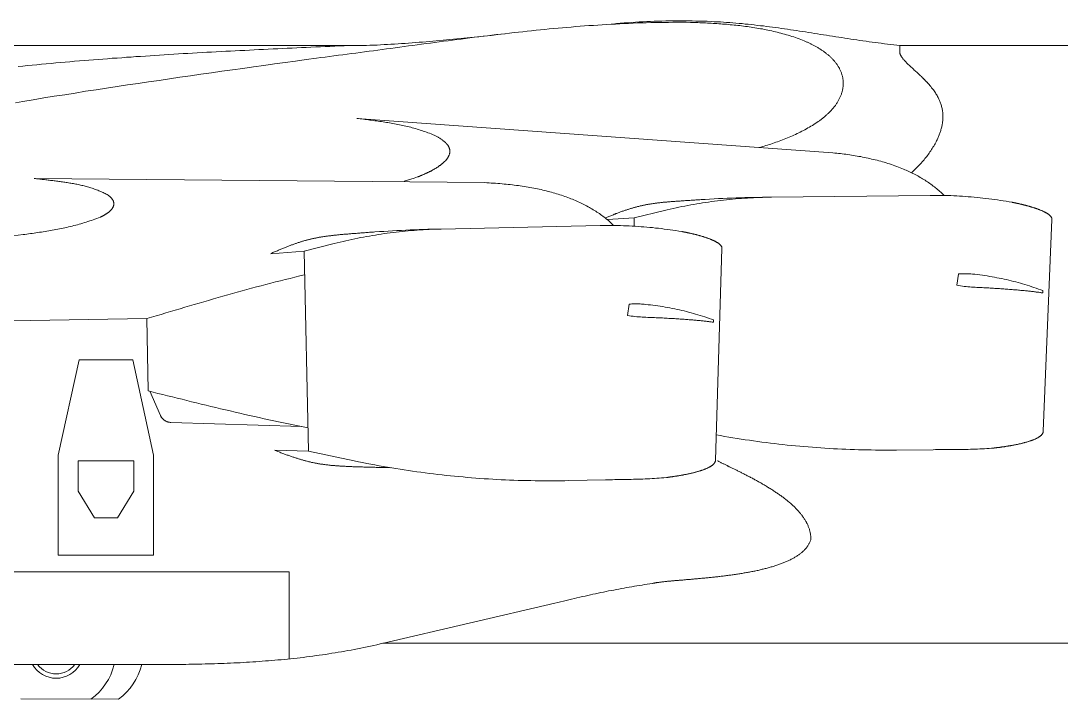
# Model space of a CAD drawing. Header units: millimetres. Extents: x -49665 to 3353, y -2 to 17032.
# Drawn here: x -17976 to -6883, y 100 to 7337 of the extents above; entities that cross this region are included whole.
import ezdxf

# ---------------------------------------------------------------- set-up
doc = ezdxf.new("R2010")
doc.units = ezdxf.units.MM
doc.layers.add('ceco.net 195', color=7, linetype='Continuous', lineweight=5)

msp = doc.modelspace()

# ---------------------------------------------------------------- linework, layer by layer
at = {"layer": 'ceco.net 195', "linetype": 'Continuous'}
for p, q in [((-8603, 7073), (-5766, 7073)), ((-14392, 6296), (-9316, 5929)), ((-17833, 5656), (-13030, 5613)), ((-8279, 5475), (-9973, 5456)), ((-11437, 5235), (-11722, 5216)), ((-11437, 5235), (-11114, 5313)), ((-11437, 5235), (-11436, 5146)), ((-6981, 5217), (-7074, 2958)), ((-11800, 5153), (-13494, 5116)), ((-17952, 5056), (-23127, 4379)), ((-14956, 4879), (-14634, 4961)), ((-10500, 4909), (-10569, 2649)), ((-14956, 4879), (-15311, 4852)), ((-14956, 4879), (-14910, 2745)), ((-7995, 4516), (-7978, 4635)), ((-7978, 4637), (-7978, 4635)), ((-7078, 4459), (-7078, 4434)), ((-11507, 4193), (-11491, 4313)), ((-11491, 4315), (-11491, 4313)), ((-16634, 4162), (-18084, 4137)), ((-16617, 3389), (-16634, 4162)), ((-10589, 4146), (-10589, 4122)), ((-16561, 2704), (-16783, 3720)), ((-16600, 3385), (-16487, 3128)), ((-16375, 3052), (-14980, 3009)), ((-17577, 2704), (-17577, 1637)), ((-16561, 2704), (-16561, 1637)), ((-14910, 2745), (-15266, 2756)), ((-14910, 2745), (-14421, 2643)), ((-8638, 2758), (-8249, 2762)), ((-17365, 2644), (-17365, 2321)), ((-16772, 2644), (-17365, 2644)), ((-12131, 2432), (-11741, 2441)), ((-17365, 2321), (-17192, 2034)), ((-17192, 2034), (-16945, 2034)), ((-17577, 1637), (-16561, 1637)), ((-15113, 1459), (-20257, 1459)), ((-15113, 530), (-15113, 1459)), ((-12281, 1124), (-14109, 699)), ((-14115, 697), (-5766, 697)), ((-19659, 469), (-16738, 469))]:
    msp.add_line(p, q, dxfattribs=at)
at = {"layer": 'ceco.net 195'}
msp.add_line((-17976, 105), (-16934, 100), dxfattribs=at)
at = {"layer": 'ceco.net 195', "linetype": 'Continuous'}
for points in [[(-14823, 6939), (-14776, 6945), (-14730, 6951), (-14683, 6957), (-14637, 6963), (-14590, 6969), (-14543, 6975), (-14497, 6981), (-14450, 6987), (-14403, 6993), (-14357, 6999), (-14310, 7006), (-14263, 7012), (-14217, 7018), (-14170, 7024), (-14123, 7031), (-14076, 7037), (-14030, 7043), (-13983, 7050), (-13936, 7056), (-13889, 7062), (-13843, 7069), (-13796, 7075), (-13749, 7081), (-13702, 7088), (-13655, 7094), (-13608, 7100), (-13562, 7106), (-13515, 7113), (-13468, 7119), (-13421, 7125), (-13374, 7131), (-13327, 7137), (-13280, 7143), (-13233, 7149), (-13187, 7155), (-13140, 7161), (-13093, 7167), (-13046, 7173), (-12999, 7178), (-12952, 7184), (-12905, 7190), (-12858, 7195), (-12811, 7200), (-12764, 7206), (-12717, 7211), (-12670, 7216), (-12623, 7221), (-12576, 7226), (-12529, 7231), (-12482, 7236), (-12435, 7241), (-12388, 7246), (-12341, 7250), (-12294, 7254), (-12247, 7259), (-12200, 7263), (-12153, 7267), (-12106, 7271), (-12059, 7275), (-12012, 7279), (-11965, 7282), (-11918, 7286), (-11871, 7289), (-11824, 7292), (-11777, 7295), (-11730, 7298), (-11683, 7301), (-11636, 7303), (-11589, 7306), (-11542, 7308), (-11495, 7310), (-11448, 7312), (-11401, 7314), (-11354, 7316), (-11307, 7317), (-11259, 7318), (-11212, 7319), (-11165, 7320), (-11118, 7321), (-11071, 7321), (-11024, 7322), (-10977, 7322), (-10930, 7322), (-10883, 7322), (-10836, 7321)], [(-10616, 7330), (-10656, 7332), (-10696, 7333), (-10737, 7334), (-10777, 7335), (-10818, 7336), (-10858, 7337), (-10898, 7337), (-10939, 7337), (-10979, 7337), (-11019, 7337), (-11060, 7337), (-11100, 7336), (-11140, 7335), (-11181, 7334), (-11221, 7332), (-11261, 7331), (-11302, 7329), (-11342, 7327), (-11382, 7325), (-11423, 7323), (-11463, 7320), (-11503, 7317), (-11543, 7314), (-11584, 7311), (-11624, 7307), (-11664, 7303)], [(-10616, 7330), (-10582, 7328), (-10549, 7327), (-10516, 7325), (-10483, 7323), (-10450, 7320), (-10417, 7318), (-10384, 7315), (-10351, 7312), (-10318, 7310), (-10285, 7307), (-10253, 7303), (-10220, 7300), (-10188, 7297), (-10155, 7293), (-10123, 7289), (-10090, 7285), (-10058, 7282), (-10026, 7278), (-9993, 7273), (-9961, 7269), (-9929, 7265), (-9897, 7261), (-9865, 7256), (-9832, 7252), (-9800, 7247), (-9768, 7242), (-9736, 7238), (-9704, 7233), (-9672, 7228), (-9640, 7223), (-9608, 7218), (-9576, 7213), (-9544, 7208), (-9512, 7203), (-9480, 7198), (-9448, 7193), (-9416, 7188), (-9384, 7183), (-9352, 7178), (-9320, 7173), (-9287, 7168), (-9255, 7163), (-9223, 7158), (-9191, 7153), (-9159, 7148), (-9126, 7143), (-9094, 7138), (-9062, 7133), (-9029, 7128), (-8997, 7124), (-8964, 7119), (-8932, 7114), (-8899, 7110), (-8866, 7105), (-8834, 7101), (-8801, 7097), (-8768, 7092), (-8735, 7088), (-8702, 7084), (-8669, 7080), (-8636, 7077), (-8603, 7073)], [(-10836, 7321), (-10816, 7321), (-10796, 7320), (-10776, 7319), (-10756, 7318), (-10736, 7317), (-10715, 7316), (-10695, 7315), (-10675, 7315), (-10655, 7313), (-10635, 7312), (-10614, 7311), (-10594, 7310), (-10574, 7309), (-10554, 7308), (-10533, 7306), (-10513, 7305), (-10493, 7303), (-10472, 7302), (-10452, 7300), (-10432, 7298), (-10412, 7296), (-10391, 7294), (-10371, 7292), (-10351, 7290), (-10331, 7288), (-10310, 7286), (-10290, 7283), (-10270, 7281), (-10250, 7278), (-10229, 7276), (-10209, 7273), (-10189, 7270), (-10169, 7267), (-10149, 7264), (-10129, 7260), (-10109, 7257), (-10089, 7253), (-10069, 7250), (-10049, 7246), (-10029, 7242), (-10009, 7238), (-9989, 7234), (-9969, 7229), (-9950, 7225), (-9930, 7220), (-9910, 7215), (-9891, 7210), (-9871, 7205), (-9852, 7200), (-9832, 7194), (-9813, 7189), (-9793, 7183), (-9774, 7177), (-9755, 7171), (-9735, 7165), (-9716, 7158), (-9697, 7151), (-9678, 7144), (-9659, 7137), (-9640, 7130), (-9622, 7123)], [(-13692, 7111), (-13730, 7108), (-13767, 7105), (-13804, 7102), (-13842, 7099), (-13879, 7096), (-13917, 7094), (-13954, 7091), (-13991, 7089), (-14029, 7087), (-14066, 7085), (-14103, 7083), (-14141, 7081), (-14178, 7079), (-14216, 7078), (-14253, 7077), (-14291, 7075), (-14328, 7074), (-14365, 7074), (-14403, 7073), (-14440, 7073), (-14478, 7073)], [(-12815, 7198), (-12888, 7190), (-12961, 7182), (-13034, 7174), (-13107, 7166), (-13180, 7158), (-13253, 7151), (-13326, 7144), (-13400, 7137), (-13473, 7130), (-13546, 7123), (-13619, 7117), (-13692, 7111)], [(-9622, 7123), (-9615, 7120), (-9608, 7117), (-9601, 7114), (-9595, 7111), (-9588, 7108), (-9581, 7105), (-9574, 7102), (-9567, 7098), (-9560, 7095), (-9553, 7092), (-9547, 7088), (-9540, 7085), (-9533, 7081), (-9526, 7078), (-9519, 7074), (-9512, 7070), (-9505, 7067), (-9498, 7063), (-9491, 7059), (-9485, 7055), (-9478, 7051), (-9471, 7047), (-9464, 7043), (-9457, 7038), (-9451, 7034), (-9444, 7030), (-9437, 7025), (-9431, 7021), (-9424, 7016), (-9418, 7012), (-9411, 7007), (-9405, 7003), (-9398, 6998), (-9392, 6993), (-9386, 6988), (-9380, 6983), (-9373, 6978), (-9367, 6973), (-9361, 6968), (-9355, 6963), (-9350, 6957), (-9344, 6952), (-9338, 6947), (-9332, 6941), (-9327, 6936), (-9321, 6930), (-9316, 6924), (-9311, 6919), (-9306, 6913), (-9301, 6907), (-9296, 6901), (-9291, 6895), (-9286, 6889), (-9281, 6883), (-9277, 6877), (-9272, 6870), (-9268, 6864), (-9264, 6858), (-9260, 6851), (-9256, 6845), (-9252, 6838), (-9248, 6831), (-9245, 6825), (-9242, 6818), (-9238, 6811), (-9235, 6804), (-9232, 6797), (-9229, 6790), (-9227, 6783), (-9224, 6776), (-9222, 6768), (-9220, 6761), (-9218, 6754), (-9216, 6746), (-9214, 6739), (-9212, 6731), (-9211, 6723), (-9210, 6716), (-9209, 6708), (-9208, 6700), (-9207, 6692), (-9207, 6684), (-9207, 6676), (-9207, 6667), (-9207, 6659)], [(-19494, 7073), (-19139, 7073), (-14478, 7073)], [(-18004, 6850), (-17954, 6855), (-17904, 6860), (-17854, 6864), (-17804, 6869), (-17754, 6874), (-17704, 6879), (-17654, 6883), (-17603, 6888), (-17553, 6892), (-17503, 6896), (-17453, 6901), (-17403, 6905), (-17352, 6909), (-17302, 6913), (-17252, 6917), (-17202, 6921), (-17151, 6925), (-17101, 6929), (-17051, 6933), (-17001, 6937), (-16950, 6940), (-16900, 6944), (-16850, 6948), (-16799, 6951), (-16749, 6955), (-16699, 6958), (-16648, 6961), (-16598, 6965), (-16548, 6968), (-16497, 6971), (-16447, 6974), (-16396, 6978), (-16346, 6981), (-16296, 6984), (-16245, 6987), (-16195, 6990), (-16144, 6993), (-16094, 6995), (-16043, 6998), (-15993, 7001), (-15942, 7004), (-15892, 7007), (-15841, 7009), (-15791, 7012), (-15741, 7015), (-15690, 7017), (-15640, 7020), (-15589, 7022), (-15539, 7025), (-15488, 7027), (-15438, 7030), (-15387, 7032), (-15337, 7035), (-15286, 7037), (-15236, 7039), (-15185, 7042), (-15135, 7044), (-15084, 7046), (-15033, 7049), (-14983, 7051), (-14932, 7053), (-14882, 7055), (-14831, 7058), (-14781, 7060), (-14730, 7062), (-14680, 7064), (-14629, 7066), (-14579, 7069), (-14528, 7071), (-14478, 7073)], [(-8603, 7044), (-8603, 7042), (-8603, 7040), (-8603, 7038), (-8604, 7035), (-8604, 7033), (-8604, 7030), (-8605, 7027), (-8605, 7025), (-8605, 7022), (-8605, 7019), (-8605, 7016), (-8605, 7013), (-8605, 7010), (-8605, 7006), (-8604, 7003), (-8604, 7000), (-8603, 6996), (-8603, 6993), (-8602, 6989), (-8601, 6986), (-8599, 6982), (-8598, 6978), (-8596, 6974), (-8595, 6970)], [(-8603, 7073), (-8603, 7073), (-8602, 7072), (-8602, 7072), (-8602, 7071), (-8602, 7070), (-8602, 7069), (-8602, 7068), (-8602, 7066), (-8602, 7065), (-8602, 7063), (-8602, 7061), (-8602, 7059), (-8602, 7056), (-8602, 7053), (-8602, 7051), (-8602, 7048), (-8603, 7044)], [(-17955, 6477), (-17843, 6495), (-17732, 6514), (-17620, 6532), (-17508, 6549), (-17397, 6567), (-17285, 6585), (-17173, 6602), (-17062, 6619), (-16950, 6636), (-16838, 6653), (-16726, 6669), (-16614, 6686), (-16502, 6702), (-16391, 6719), (-16279, 6735), (-16167, 6751), (-16055, 6767), (-15943, 6783), (-15831, 6799), (-15719, 6815), (-15607, 6830), (-15495, 6846), (-15383, 6861), (-15271, 6877), (-15159, 6892), (-15047, 6908), (-14935, 6923), (-14823, 6939)], [(-8595, 6970), (-8593, 6966), (-8590, 6962), (-8588, 6958), (-8585, 6954), (-8583, 6950), (-8580, 6946), (-8577, 6941), (-8573, 6937), (-8570, 6932), (-8566, 6928), (-8562, 6923), (-8558, 6919), (-8554, 6914), (-8550, 6909), (-8546, 6905), (-8541, 6900), (-8537, 6895), (-8532, 6890), (-8527, 6885)], [(-8527, 6885), (-8520, 6878), (-8513, 6871), (-8505, 6864), (-8497, 6857), (-8489, 6849), (-8482, 6842), (-8473, 6835), (-8465, 6827), (-8457, 6820), (-8449, 6812), (-8440, 6804)], [(-8440, 6804), (-8437, 6801), (-8433, 6798), (-8430, 6795), (-8426, 6791), (-8423, 6788), (-8420, 6785), (-8416, 6782), (-8413, 6779), (-8409, 6776), (-8406, 6773), (-8403, 6770), (-8399, 6767), (-8396, 6763), (-8392, 6760), (-8389, 6757), (-8385, 6753), (-8381, 6750), (-8378, 6746), (-8374, 6742), (-8370, 6738), (-8365, 6734), (-8361, 6730), (-8357, 6726)], [(-9207, 6659), (-9207, 6651), (-9208, 6643), (-9209, 6634), (-9210, 6626), (-9211, 6618), (-9212, 6610), (-9214, 6602), (-9215, 6594), (-9217, 6586), (-9219, 6579), (-9222, 6571), (-9224, 6563), (-9227, 6555), (-9229, 6548), (-9232, 6540), (-9235, 6533), (-9238, 6526), (-9242, 6518), (-9245, 6511), (-9249, 6504), (-9252, 6497), (-9256, 6489), (-9260, 6482), (-9264, 6475), (-9269, 6469), (-9273, 6462), (-9277, 6455), (-9282, 6448), (-9287, 6442), (-9291, 6435), (-9296, 6428), (-9301, 6422), (-9306, 6416), (-9311, 6409), (-9317, 6403), (-9322, 6397), (-9327, 6391), (-9333, 6384), (-9338, 6378), (-9344, 6372), (-9350, 6367), (-9355, 6361), (-9361, 6355), (-9367, 6349), (-9373, 6344), (-9379, 6338), (-9385, 6333), (-9391, 6327), (-9397, 6322), (-9403, 6316), (-9410, 6311), (-9416, 6306), (-9422, 6301), (-9428, 6296), (-9434, 6291), (-9441, 6286), (-9447, 6281), (-9453, 6276), (-9460, 6272)], [(-8357, 6726), (-8355, 6724), (-8352, 6721), (-8350, 6719), (-8347, 6716), (-8344, 6713), (-8341, 6710), (-8338, 6707), (-8335, 6704), (-8332, 6701), (-8329, 6698), (-8326, 6695), (-8323, 6691), (-8320, 6688), (-8316, 6684), (-8313, 6681), (-8310, 6678), (-8307, 6674), (-8304, 6671), (-8301, 6667), (-8298, 6664), (-8295, 6661), (-8292, 6657)], [(-8292, 6657), (-8282, 6646), (-8273, 6635), (-8264, 6624), (-8255, 6612), (-8246, 6601), (-8237, 6589)], [(-8237, 6589), (-8231, 6579), (-8224, 6570), (-8218, 6560), (-8212, 6550), (-8206, 6540), (-8201, 6530), (-8195, 6520)], [(-18031, 6464), (-17955, 6477)], [(-8195, 6520), (-8191, 6512), (-8187, 6503), (-8183, 6495), (-8180, 6487), (-8176, 6478), (-8172, 6469), (-8169, 6460), (-8166, 6451)], [(-8166, 6451), (-8163, 6442), (-8160, 6432), (-8158, 6423), (-8155, 6413), (-8153, 6403), (-8151, 6393), (-8149, 6383)], [(-8149, 6383), (-8148, 6376), (-8147, 6369), (-8146, 6362), (-8146, 6355), (-8145, 6348)], [(-8145, 6348), (-8144, 6340), (-8144, 6331), (-8144, 6323), (-8144, 6314)], [(-14392, 6296), (-14374, 6294), (-14357, 6292), (-14340, 6290), (-14322, 6287), (-14305, 6285), (-14288, 6283), (-14270, 6281), (-14253, 6279), (-14235, 6276), (-14218, 6274), (-14201, 6272), (-14183, 6269), (-14166, 6267), (-14148, 6264), (-14131, 6262), (-14113, 6259), (-14096, 6256), (-14078, 6254), (-14061, 6251), (-14044, 6248), (-14026, 6245), (-14009, 6242), (-13991, 6239), (-13974, 6235), (-13957, 6232), (-13939, 6228), (-13922, 6225), (-13905, 6221), (-13888, 6217), (-13871, 6213), (-13853, 6209), (-13836, 6205), (-13819, 6201), (-13802, 6197), (-13785, 6192), (-13768, 6187), (-13751, 6182), (-13735, 6177), (-13718, 6172), (-13701, 6167), (-13685, 6161), (-13668, 6156), (-13651, 6150), (-13635, 6144), (-13619, 6137), (-13602, 6131), (-13586, 6125)], [(-9460, 6272), (-9475, 6262), (-9490, 6252), (-9505, 6242), (-9520, 6232), (-9536, 6222), (-9551, 6213), (-9567, 6204), (-9583, 6194), (-9599, 6185), (-9615, 6176), (-9632, 6168), (-9648, 6159), (-9665, 6151), (-9681, 6142), (-9698, 6134), (-9715, 6126), (-9732, 6118), (-9749, 6110), (-9766, 6103), (-9784, 6095), (-9801, 6088), (-9819, 6081), (-9836, 6074), (-9854, 6067), (-9871, 6060), (-9889, 6053), (-9907, 6047), (-9925, 6041), (-9943, 6035), (-9961, 6029), (-9979, 6023), (-9997, 6017), (-10015, 6012), (-10033, 6006), (-10051, 6001), (-10069, 5996), (-10087, 5991), (-10106, 5986)], [(-8221, 6039), (-8216, 6048), (-8212, 6057), (-8207, 6066), (-8203, 6075), (-8199, 6084), (-8195, 6093), (-8191, 6103), (-8187, 6112), (-8183, 6121), (-8180, 6130), (-8177, 6140), (-8173, 6149), (-8170, 6158), (-8167, 6168), (-8165, 6177), (-8162, 6186), (-8160, 6196), (-8157, 6205), (-8155, 6214), (-8153, 6223), (-8151, 6233), (-8150, 6242), (-8148, 6251), (-8147, 6260), (-8146, 6269), (-8145, 6278), (-8145, 6287), (-8144, 6296), (-8144, 6305), (-8144, 6314)], [(-13586, 6125), (-13578, 6121), (-13570, 6117), (-13563, 6114), (-13555, 6110), (-13548, 6106), (-13541, 6103), (-13534, 6099), (-13527, 6095), (-13521, 6092), (-13514, 6088), (-13508, 6084), (-13502, 6080), (-13497, 6077), (-13491, 6073), (-13486, 6069), (-13481, 6066), (-13476, 6062), (-13471, 6058), (-13466, 6055), (-13462, 6051), (-13458, 6047), (-13453, 6044), (-13449, 6040), (-13446, 6036), (-13442, 6032), (-13439, 6029), (-13435, 6025), (-13432, 6021), (-13429, 6018), (-13426, 6014), (-13424, 6010), (-13421, 6007), (-13419, 6003), (-13417, 5999), (-13415, 5996), (-13413, 5992), (-13411, 5988), (-13410, 5985), (-13408, 5981), (-13407, 5977), (-13406, 5974), (-13405, 5970), (-13404, 5967), (-13403, 5963), (-13402, 5959), (-13402, 5956), (-13402, 5952), (-13401, 5949), (-13401, 5945), (-13401, 5941), (-13402, 5938), (-13402, 5934), (-13402, 5931), (-13403, 5927), (-13403, 5924), (-13404, 5920), (-13405, 5917), (-13406, 5913), (-13407, 5909), (-13408, 5906), (-13410, 5903), (-13411, 5899), (-13413, 5896), (-13415, 5892), (-13416, 5889), (-13418, 5885), (-13420, 5882), (-13422, 5878), (-13424, 5875), (-13427, 5872), (-13429, 5868), (-13431, 5865), (-13434, 5862), (-13437, 5858), (-13439, 5855), (-13442, 5852), (-13445, 5848), (-13448, 5845), (-13451, 5842), (-13454, 5838), (-13457, 5835), (-13461, 5832), (-13464, 5829), (-13468, 5826), (-13471, 5822), (-13475, 5819), (-13478, 5816), (-13482, 5813), (-13486, 5810), (-13490, 5807), (-13494, 5804), (-13498, 5801), (-13502, 5798), (-13506, 5795), (-13510, 5792), (-13514, 5789), (-13518, 5786), (-13523, 5783), (-13527, 5780), (-13531, 5777), (-13536, 5774), (-13540, 5771), (-13545, 5768), (-13549, 5765), (-13554, 5762), (-13559, 5760), (-13564, 5757), (-13568, 5754), (-13573, 5751), (-13578, 5749), (-13583, 5746), (-13588, 5743), (-13592, 5741), (-13597, 5738), (-13602, 5735), (-13607, 5733), (-13612, 5730), (-13617, 5728), (-13622, 5725), (-13627, 5723), (-13632, 5720), (-13638, 5718), (-13643, 5715), (-13648, 5713), (-13653, 5711), (-13658, 5708), (-13663, 5706), (-13668, 5704), (-13673, 5701), (-13679, 5699), (-13684, 5697), (-13689, 5695), (-13694, 5693), (-13699, 5690), (-13704, 5688), (-13709, 5686), (-13714, 5684), (-13719, 5682), (-13725, 5680), (-13730, 5678), (-13735, 5676), (-13740, 5674), (-13745, 5672)], [(-8407, 5786), (-8396, 5797), (-8386, 5809), (-8375, 5820), (-8365, 5832), (-8355, 5843), (-8345, 5855), (-8336, 5867), (-8326, 5878), (-8317, 5890), (-8308, 5902), (-8299, 5914), (-8290, 5926), (-8282, 5938), (-8274, 5950), (-8265, 5963), (-8257, 5975), (-8250, 5988), (-8242, 6000), (-8235, 6013), (-8228, 6026), (-8221, 6039)], [(-9316, 5929), (-9296, 5927), (-9276, 5925), (-9257, 5923), (-9237, 5921), (-9217, 5918), (-9197, 5916), (-9178, 5913), (-9158, 5910), (-9138, 5908), (-9119, 5905), (-9099, 5901), (-9079, 5898), (-9060, 5895), (-9040, 5891), (-9020, 5888), (-9001, 5884), (-8981, 5880), (-8962, 5876), (-8942, 5872), (-8923, 5868), (-8904, 5863), (-8884, 5859), (-8865, 5854), (-8846, 5849), (-8826, 5844), (-8807, 5839), (-8788, 5833), (-8769, 5828), (-8750, 5822), (-8731, 5816), (-8712, 5810), (-8693, 5804), (-8674, 5797), (-8656, 5791), (-8637, 5784), (-8618, 5777), (-8600, 5770), (-8581, 5762), (-8563, 5755)], [(-8479, 5717), (-8464, 5730), (-8449, 5744), (-8435, 5758), (-8421, 5772), (-8407, 5786)], [(-13745, 5672), (-13781, 5660), (-13817, 5648), (-13853, 5637), (-13890, 5625)], [(-8563, 5755), (-8549, 5749), (-8535, 5743), (-8521, 5736), (-8507, 5730), (-8494, 5724), (-8480, 5717), (-8466, 5710), (-8453, 5704), (-8439, 5697), (-8426, 5690), (-8413, 5682), (-8399, 5675), (-8386, 5667), (-8373, 5660), (-8360, 5652), (-8347, 5644), (-8334, 5636), (-8322, 5628), (-8309, 5619), (-8297, 5611), (-8284, 5602), (-8272, 5593), (-8259, 5584), (-8247, 5575), (-8235, 5566), (-8223, 5557), (-8212, 5547), (-8200, 5538), (-8189, 5528), (-8177, 5518), (-8166, 5508), (-8155, 5497), (-8144, 5487), (-8133, 5476)], [(-17833, 5656), (-17821, 5655), (-17809, 5653), (-17797, 5652), (-17785, 5650), (-17773, 5649), (-17761, 5647), (-17748, 5646), (-17736, 5644), (-17723, 5643), (-17711, 5641), (-17698, 5640), (-17686, 5638), (-17673, 5637), (-17660, 5635), (-17648, 5634), (-17635, 5632), (-17622, 5631), (-17609, 5629), (-17596, 5628), (-17583, 5626), (-17571, 5624), (-17558, 5623), (-17545, 5621), (-17532, 5619), (-17519, 5617), (-17506, 5615), (-17493, 5613), (-17480, 5612), (-17467, 5609), (-17454, 5607), (-17441, 5605), (-17429, 5603), (-17416, 5601), (-17403, 5598), (-17390, 5596), (-17377, 5593), (-17365, 5591), (-17352, 5588), (-17339, 5585), (-17327, 5582), (-17314, 5579), (-17302, 5576), (-17289, 5573), (-17277, 5569), (-17264, 5566), (-17252, 5563), (-17240, 5559), (-17228, 5555), (-17216, 5551), (-17204, 5547), (-17192, 5543), (-17180, 5539), (-17168, 5534), (-17156, 5530), (-17145, 5525), (-17133, 5520), (-17122, 5516), (-17110, 5510), (-17099, 5505), (-17088, 5500), (-17077, 5494), (-17066, 5488), (-17055, 5483), (-17045, 5477)], [(-13030, 5611), (-13007, 5609), (-12983, 5608), (-12960, 5607), (-12937, 5605), (-12914, 5604), (-12891, 5602), (-12868, 5600), (-12845, 5598), (-12823, 5596), (-12801, 5594), (-12779, 5592), (-12757, 5590), (-12735, 5587), (-12714, 5584), (-12692, 5582), (-12671, 5579), (-12650, 5576), (-12629, 5573), (-12609, 5570), (-12588, 5566), (-12568, 5563), (-12547, 5559), (-12527, 5556), (-12507, 5552), (-12488, 5548), (-12468, 5544), (-12449, 5540), (-12429, 5536), (-12410, 5531), (-12391, 5527), (-12373, 5522), (-12354, 5517), (-12336, 5513), (-12317, 5508), (-12299, 5503), (-12281, 5497), (-12264, 5492), (-12246, 5487), (-12229, 5481), (-12211, 5476), (-12194, 5470), (-12177, 5464), (-12160, 5458), (-12144, 5452), (-12127, 5446), (-12111, 5439), (-12095, 5433), (-12079, 5426), (-12063, 5420), (-12048, 5413), (-12032, 5406), (-12017, 5399), (-12002, 5392), (-11987, 5385), (-11972, 5377), (-11957, 5370), (-11943, 5362), (-11928, 5354), (-11914, 5347), (-11900, 5339), (-11886, 5331), (-11873, 5322), (-11859, 5314), (-11846, 5306), (-11833, 5297), (-11820, 5289), (-11807, 5280), (-11794, 5271), (-11782, 5262), (-11769, 5253), (-11757, 5244), (-11745, 5234), (-11733, 5225), (-11722, 5215), (-11710, 5206), (-11699, 5196), (-11687, 5186), (-11676, 5176), (-11666, 5166), (-11655, 5155)], [(-17045, 5477), (-17040, 5473), (-17036, 5470), (-17031, 5466), (-17027, 5463), (-17023, 5460), (-17020, 5456), (-17016, 5453), (-17013, 5449), (-17010, 5446), (-17007, 5443), (-17004, 5439), (-17002, 5436), (-17000, 5433), (-16997, 5429), (-16995, 5426), (-16994, 5423), (-16992, 5419), (-16990, 5416), (-16989, 5413), (-16988, 5410), (-16987, 5406), (-16986, 5403), (-16985, 5400), (-16985, 5397), (-16984, 5393), (-16984, 5390), (-16984, 5387), (-16984, 5384), (-16984, 5381), (-16984, 5378), (-16985, 5374), (-16985, 5371), (-16986, 5368), (-16987, 5365), (-16988, 5362), (-16989, 5359), (-16990, 5356), (-16991, 5353), (-16992, 5350), (-16994, 5347), (-16996, 5344), (-16997, 5342), (-16999, 5339), (-17001, 5336), (-17003, 5333), (-17005, 5330), (-17007, 5327), (-17009, 5325), (-17012, 5322), (-17014, 5319), (-17017, 5316), (-17019, 5314), (-17022, 5311), (-17025, 5308), (-17027, 5306), (-17030, 5303), (-17033, 5301), (-17036, 5298), (-17039, 5296), (-17042, 5293), (-17045, 5291), (-17049, 5289), (-17052, 5286), (-17055, 5284), (-17058, 5281), (-17062, 5279), (-17065, 5277), (-17069, 5275), (-17072, 5273), (-17076, 5270), (-17079, 5268), (-17083, 5266), (-17086, 5264), (-17090, 5262), (-17094, 5260), (-17097, 5258), (-17101, 5256), (-17105, 5254), (-17108, 5253), (-17112, 5251), (-17116, 5249), (-17119, 5247), (-17123, 5246), (-17127, 5244), (-17130, 5242)], [(-11114, 5313), (-11083, 5321), (-11051, 5328), (-11020, 5335), (-10989, 5342), (-10958, 5349), (-10926, 5355), (-10895, 5361), (-10863, 5367), (-10832, 5373), (-10800, 5379), (-10769, 5384), (-10737, 5390), (-10706, 5395), (-10674, 5400), (-10642, 5404), (-10611, 5409), (-10579, 5413), (-10547, 5417), (-10516, 5421), (-10484, 5425), (-10452, 5428), (-10420, 5431), (-10388, 5434), (-10356, 5437), (-10324, 5440), (-10293, 5442), (-10261, 5445), (-10229, 5447), (-10197, 5449), (-10165, 5450), (-10133, 5452), (-10101, 5453), (-10069, 5454), (-10037, 5455), (-10005, 5456), (-9973, 5456)], [(-10678, 5432), (-10631, 5435), (-10584, 5438), (-10537, 5440), (-10490, 5442), (-10443, 5444), (-10396, 5446), (-10349, 5448), (-10302, 5450), (-10255, 5451), (-10208, 5452), (-10161, 5453), (-10114, 5454), (-10067, 5455), (-10020, 5455), (-9973, 5456)], [(-7408, 5402), (-7439, 5407), (-7470, 5412), (-7500, 5417), (-7531, 5422), (-7562, 5427), (-7593, 5431), (-7624, 5435), (-7655, 5439), (-7686, 5443), (-7717, 5446), (-7748, 5450), (-7779, 5453), (-7810, 5456), (-7841, 5459), (-7873, 5461), (-7904, 5464), (-7935, 5466), (-7966, 5468), (-7997, 5469), (-8028, 5471), (-8060, 5472), (-8091, 5473), (-8122, 5474), (-8153, 5474), (-8185, 5475), (-8216, 5475), (-8247, 5475), (-8279, 5475)], [(-10678, 5432), (-10693, 5431), (-10707, 5431), (-10722, 5430), (-10736, 5429), (-10750, 5428), (-10763, 5427), (-10777, 5426), (-10790, 5425), (-10803, 5425), (-10816, 5424), (-10829, 5423), (-10842, 5422), (-10854, 5421), (-10866, 5421), (-10878, 5420), (-10890, 5419), (-10902, 5418), (-10914, 5417), (-10925, 5417), (-10936, 5416), (-10947, 5415), (-10958, 5414), (-10969, 5414), (-10980, 5413), (-10991, 5412), (-11001, 5411), (-11011, 5411), (-11022, 5410), (-11032, 5409), (-11042, 5408), (-11051, 5407), (-11061, 5407), (-11071, 5406), (-11080, 5405), (-11089, 5404), (-11099, 5403), (-11108, 5402), (-11117, 5401), (-11126, 5401), (-11135, 5400), (-11144, 5399), (-11152, 5398), (-11161, 5397), (-11169, 5396), (-11178, 5395), (-11186, 5394), (-11194, 5393), (-11203, 5392), (-11211, 5391), (-11219, 5390), (-11227, 5388), (-11235, 5387), (-11243, 5386), (-11251, 5385), (-11259, 5384), (-11266, 5382), (-11274, 5381), (-11282, 5380), (-11289, 5379), (-11297, 5377), (-11305, 5376), (-11312, 5374), (-11320, 5373), (-11327, 5371), (-11335, 5370), (-11342, 5368), (-11349, 5367), (-11357, 5365), (-11364, 5364), (-11372, 5362), (-11379, 5360), (-11386, 5358), (-11394, 5356), (-11401, 5355), (-11409, 5353), (-11416, 5351), (-11424, 5349), (-11431, 5347), (-11438, 5345), (-11446, 5343), (-11453, 5340), (-11461, 5338), (-11469, 5336), (-11476, 5334), (-11484, 5331), (-11492, 5329), (-11499, 5326), (-11507, 5324), (-11515, 5321), (-11523, 5319), (-11531, 5316), (-11539, 5313), (-11547, 5311), (-11555, 5308), (-11563, 5305), (-11571, 5302), (-11580, 5299), (-11588, 5296), (-11596, 5293), (-11605, 5290), (-11614, 5286), (-11622, 5283), (-11631, 5280), (-11640, 5276), (-11649, 5273), (-11658, 5269), (-11667, 5265), (-11677, 5262), (-11686, 5258), (-11695, 5254), (-11705, 5250), (-11715, 5246), (-11725, 5242), (-11735, 5238), (-11745, 5234)], [(-6981, 5217), (-6981, 5220), (-6981, 5223), (-6981, 5225), (-6982, 5228), (-6983, 5231), (-6984, 5234), (-6985, 5236), (-6986, 5239), (-6988, 5242), (-6989, 5245), (-6991, 5247), (-6993, 5250), (-6995, 5252), (-6998, 5255), (-7000, 5258), (-7003, 5260), (-7006, 5263), (-7009, 5265), (-7012, 5268), (-7015, 5271), (-7018, 5273), (-7022, 5276), (-7025, 5278), (-7029, 5280), (-7033, 5283), (-7037, 5285), (-7041, 5288), (-7045, 5290), (-7050, 5293), (-7054, 5295), (-7059, 5297), (-7063, 5300), (-7068, 5302), (-7073, 5304), (-7077, 5306), (-7082, 5309), (-7087, 5311), (-7092, 5313), (-7098, 5315), (-7103, 5317), (-7108, 5319), (-7113, 5322), (-7119, 5324), (-7124, 5326), (-7130, 5328), (-7135, 5330), (-7141, 5332), (-7146, 5334), (-7152, 5336), (-7158, 5338), (-7163, 5340), (-7169, 5341), (-7175, 5343), (-7180, 5345), (-7186, 5347), (-7192, 5349), (-7198, 5350), (-7203, 5352), (-7209, 5354), (-7215, 5356), (-7221, 5357), (-7226, 5359), (-7232, 5360), (-7238, 5362), (-7243, 5364), (-7249, 5365), (-7254, 5367), (-7260, 5368), (-7265, 5370), (-7271, 5371), (-7276, 5372), (-7282, 5374), (-7287, 5375), (-7292, 5376), (-7297, 5378), (-7302, 5379), (-7307, 5380), (-7312, 5381), (-7317, 5382), (-7322, 5383), (-7327, 5385), (-7331, 5386), (-7336, 5387), (-7340, 5388), (-7345, 5389), (-7349, 5390), (-7353, 5390), (-7357, 5391), (-7361, 5392), (-7365, 5393), (-7369, 5394), (-7372, 5395), (-7376, 5395), (-7379, 5396), (-7382, 5397), (-7385, 5397), (-7388, 5398), (-7391, 5398), (-7393, 5399), (-7396, 5399), (-7398, 5400), (-7400, 5400), (-7402, 5400), (-7404, 5401), (-7405, 5401), (-7407, 5401), (-7408, 5402)], [(-17130, 5242), (-17149, 5235), (-17167, 5228), (-17185, 5221), (-17204, 5214), (-17222, 5208), (-17241, 5202), (-17260, 5195), (-17278, 5190), (-17297, 5184), (-17316, 5178), (-17335, 5173), (-17353, 5167), (-17372, 5162), (-17391, 5157), (-17410, 5152), (-17429, 5147), (-17448, 5143), (-17467, 5138), (-17487, 5134), (-17506, 5130), (-17525, 5126), (-17544, 5122), (-17563, 5118), (-17583, 5114), (-17602, 5110), (-17621, 5107), (-17641, 5103), (-17660, 5100), (-17679, 5096), (-17699, 5093), (-17718, 5090), (-17738, 5087), (-17757, 5084), (-17776, 5081), (-17796, 5078), (-17815, 5075), (-17835, 5072), (-17854, 5070), (-17874, 5067), (-17893, 5064), (-17913, 5062), (-17932, 5059), (-17952, 5056)], [(-14634, 4961), (-14603, 4969), (-14572, 4976), (-14540, 4984), (-14509, 4991), (-14478, 4998), (-14447, 5005), (-14415, 5011), (-14384, 5018), (-14353, 5024), (-14321, 5030), (-14290, 5036), (-14258, 5041), (-14227, 5047), (-14195, 5052), (-14164, 5057), (-14132, 5062), (-14100, 5067), (-14068, 5071), (-14037, 5075), (-14005, 5079), (-13973, 5083), (-13941, 5087), (-13910, 5090), (-13878, 5093), (-13846, 5096), (-13814, 5099), (-13782, 5102), (-13750, 5104), (-13718, 5106), (-13686, 5108), (-13654, 5110), (-13622, 5112), (-13590, 5113), (-13558, 5114), (-13526, 5115), (-13494, 5116)], [(-14200, 5085), (-14153, 5088), (-14106, 5091), (-14059, 5094), (-14012, 5097), (-13965, 5099), (-13918, 5102), (-13871, 5104), (-13824, 5106), (-13777, 5108), (-13730, 5110), (-13683, 5111), (-13636, 5113), (-13589, 5114), (-13542, 5115), (-13494, 5116)], [(-10929, 5089), (-10960, 5094), (-10991, 5099), (-11022, 5104), (-11053, 5108), (-11084, 5112), (-11115, 5116), (-11146, 5120), (-11177, 5124), (-11208, 5127), (-11239, 5131), (-11270, 5134), (-11301, 5136), (-11332, 5139), (-11363, 5141), (-11394, 5144), (-11425, 5146), (-11457, 5147), (-11488, 5149), (-11519, 5150), (-11550, 5151), (-11581, 5152), (-11613, 5153), (-11644, 5154), (-11675, 5154), (-11706, 5154), (-11738, 5154), (-11769, 5154), (-11800, 5153)], [(-14200, 5085), (-14214, 5084), (-14229, 5083), (-14243, 5082), (-14257, 5081), (-14271, 5080), (-14284, 5079), (-14298, 5078), (-14311, 5077), (-14324, 5076), (-14337, 5075), (-14350, 5074), (-14362, 5073), (-14375, 5072), (-14387, 5071), (-14399, 5070), (-14411, 5069), (-14422, 5068), (-14434, 5067), (-14445, 5067), (-14457, 5066), (-14468, 5065), (-14479, 5064), (-14490, 5063), (-14500, 5062), (-14511, 5061), (-14521, 5060), (-14531, 5060), (-14542, 5059), (-14552, 5058), (-14562, 5057), (-14571, 5056), (-14581, 5055), (-14591, 5054), (-14600, 5053), (-14609, 5052), (-14619, 5051), (-14628, 5050), (-14637, 5049), (-14646, 5048), (-14654, 5047), (-14663, 5046), (-14672, 5045), (-14680, 5044), (-14689, 5043), (-14697, 5042), (-14706, 5041), (-14714, 5040), (-14722, 5039), (-14730, 5038), (-14738, 5037), (-14746, 5035), (-14754, 5034), (-14762, 5033), (-14770, 5032), (-14778, 5030), (-14785, 5029), (-14793, 5028), (-14801, 5026), (-14808, 5025), (-14816, 5023), (-14824, 5022), (-14831, 5020), (-14839, 5019), (-14846, 5017), (-14853, 5016), (-14861, 5014), (-14868, 5013), (-14876, 5011), (-14883, 5009), (-14890, 5007), (-14898, 5006), (-14905, 5004), (-14912, 5002), (-14920, 5000), (-14927, 4998), (-14934, 4996), (-14942, 4994), (-14949, 4992), (-14957, 4990), (-14964, 4988), (-14972, 4985), (-14979, 4983), (-14987, 4981), (-14994, 4978), (-15002, 4976), (-15009, 4974), (-15017, 4971), (-15025, 4968), (-15032, 4966), (-15040, 4963), (-15048, 4960), (-15056, 4958), (-15064, 4955), (-15072, 4952), (-15080, 4949), (-15088, 4946), (-15096, 4943), (-15105, 4940), (-15113, 4937), (-15122, 4933), (-15130, 4930), (-15139, 4927), (-15147, 4923), (-15156, 4920), (-15165, 4916), (-15174, 4913), (-15183, 4909), (-15192, 4905), (-15202, 4901), (-15211, 4897), (-15221, 4893), (-15230, 4889), (-15240, 4885), (-15250, 4881), (-15260, 4877), (-15270, 4873), (-15280, 4868), (-15290, 4864), (-15301, 4859), (-15311, 4854)], [(-10500, 4909), (-10500, 4912), (-10500, 4915), (-10501, 4917), (-10501, 4920), (-10502, 4923), (-10503, 4926), (-10504, 4928), (-10506, 4931), (-10507, 4934), (-10509, 4936), (-10511, 4939), (-10513, 4942), (-10515, 4944), (-10517, 4947), (-10520, 4949), (-10523, 4952), (-10526, 4955), (-10528, 4957), (-10532, 4960), (-10535, 4962), (-10538, 4965), (-10542, 4967), (-10545, 4969), (-10549, 4972), (-10553, 4974), (-10557, 4977), (-10561, 4979), (-10565, 4981), (-10570, 4984), (-10574, 4986), (-10579, 4988), (-10583, 4991), (-10588, 4993), (-10593, 4995), (-10598, 4997), (-10603, 4999), (-10608, 5002), (-10613, 5004), (-10618, 5006), (-10623, 5008), (-10628, 5010), (-10634, 5012), (-10639, 5014), (-10645, 5016), (-10650, 5018), (-10656, 5020), (-10661, 5022), (-10667, 5024), (-10672, 5026), (-10678, 5028), (-10684, 5030), (-10689, 5031), (-10695, 5033), (-10701, 5035), (-10707, 5037), (-10712, 5038), (-10718, 5040), (-10724, 5042), (-10730, 5043), (-10735, 5045), (-10741, 5047), (-10747, 5048), (-10753, 5050), (-10758, 5051), (-10764, 5053), (-10770, 5054), (-10775, 5056), (-10781, 5057), (-10786, 5058), (-10792, 5060), (-10797, 5061), (-10803, 5062), (-10808, 5064), (-10813, 5065), (-10818, 5066), (-10823, 5067), (-10828, 5068), (-10833, 5070), (-10838, 5071), (-10843, 5072), (-10848, 5073), (-10852, 5074), (-10857, 5075), (-10861, 5076), (-10866, 5077), (-10870, 5078), (-10874, 5078), (-10878, 5079), (-10882, 5080), (-10886, 5081), (-10890, 5082), (-10893, 5082), (-10897, 5083), (-10900, 5084), (-10903, 5084), (-10906, 5085), (-10909, 5085), (-10912, 5086), (-10914, 5086), (-10917, 5087), (-10919, 5087), (-10921, 5088), (-10923, 5088), (-10925, 5088), (-10926, 5088), (-10928, 5089), (-10929, 5089)], [(-16634, 4162), (-16583, 4177), (-16532, 4191), (-16481, 4206), (-16431, 4221), (-16380, 4236), (-16329, 4251), (-16278, 4266), (-16228, 4281), (-16177, 4296), (-16126, 4311), (-16075, 4326), (-16024, 4340), (-15974, 4355), (-15923, 4370), (-15872, 4384), (-15821, 4399), (-15770, 4413), (-15719, 4428), (-15668, 4442), (-15617, 4456), (-15566, 4470), (-15515, 4484), (-15464, 4498), (-15413, 4511), (-15362, 4525), (-15310, 4538), (-15259, 4551), (-15208, 4564), (-15157, 4577), (-15105, 4590), (-15054, 4602), (-15002, 4615), (-14951, 4627)], [(-7802, 4633), (-7816, 4634), (-7830, 4636), (-7845, 4637), (-7860, 4638), (-7874, 4638), (-7889, 4639), (-7904, 4639), (-7919, 4639), (-7934, 4639), (-7948, 4639), (-7963, 4638), (-7978, 4637)], [(-7078, 4459), (-7101, 4468), (-7125, 4476), (-7149, 4485), (-7173, 4493), (-7197, 4501), (-7221, 4509), (-7245, 4516), (-7269, 4524), (-7294, 4531), (-7318, 4538), (-7343, 4545), (-7367, 4551), (-7392, 4558), (-7417, 4564), (-7442, 4570), (-7467, 4576), (-7492, 4581), (-7517, 4587), (-7543, 4592), (-7568, 4597), (-7594, 4602), (-7619, 4606), (-7645, 4611), (-7671, 4615), (-7697, 4619), (-7723, 4623), (-7749, 4626), (-7775, 4630), (-7802, 4633)], [(-7818, 4496), (-7838, 4497), (-7857, 4499), (-7877, 4500), (-7897, 4502), (-7917, 4504), (-7936, 4507), (-7956, 4510), (-7975, 4513), (-7995, 4516)], [(-7078, 4434), (-7086, 4436), (-7095, 4437), (-7103, 4438), (-7112, 4439), (-7120, 4441), (-7129, 4442), (-7139, 4443), (-7148, 4444), (-7158, 4445), (-7167, 4447), (-7177, 4448), (-7188, 4449), (-7198, 4450), (-7209, 4452), (-7220, 4453), (-7231, 4454), (-7242, 4455), (-7253, 4456), (-7265, 4458), (-7277, 4459), (-7289, 4460), (-7301, 4461), (-7314, 4462), (-7327, 4463), (-7339, 4464), (-7353, 4466), (-7366, 4467), (-7379, 4468), (-7393, 4469), (-7407, 4470), (-7421, 4471), (-7435, 4472), (-7450, 4473), (-7465, 4475), (-7479, 4476), (-7494, 4477), (-7510, 4478), (-7525, 4479), (-7541, 4480), (-7557, 4481), (-7573, 4482), (-7589, 4483), (-7606, 4484), (-7622, 4485), (-7639, 4486), (-7656, 4487), (-7673, 4488), (-7691, 4489), (-7708, 4490), (-7726, 4491), (-7744, 4492), (-7762, 4493), (-7781, 4494), (-7799, 4495), (-7818, 4496)], [(-11314, 4312), (-11329, 4314), (-11343, 4315), (-11358, 4316), (-11373, 4317), (-11387, 4317), (-11402, 4317), (-11417, 4318), (-11432, 4317), (-11446, 4317), (-11461, 4317), (-11476, 4316), (-11491, 4315)], [(-10589, 4146), (-10612, 4155), (-10636, 4163), (-10660, 4171), (-10684, 4179), (-10708, 4187), (-10732, 4194), (-10757, 4202), (-10781, 4209), (-10805, 4216), (-10830, 4223), (-10855, 4229), (-10879, 4235), (-10904, 4242), (-10929, 4248), (-10954, 4253), (-10979, 4259), (-11004, 4264), (-11030, 4269), (-11055, 4274), (-11081, 4279), (-11106, 4283), (-11132, 4288), (-11158, 4292), (-11184, 4296), (-11210, 4299), (-11236, 4303), (-11262, 4306), (-11288, 4309), (-11314, 4312)], [(-11329, 4175), (-11349, 4176), (-11369, 4178), (-11389, 4179), (-11408, 4181), (-11428, 4183), (-11448, 4185), (-11467, 4188), (-11487, 4190), (-11507, 4193)], [(-10589, 4122), (-10597, 4123), (-10605, 4124), (-10614, 4125), (-10622, 4126), (-10631, 4127), (-10640, 4129), (-10649, 4130), (-10659, 4131), (-10668, 4132), (-10678, 4133), (-10688, 4134), (-10699, 4135), (-10709, 4136), (-10720, 4137), (-10731, 4139), (-10742, 4140), (-10753, 4141), (-10764, 4142), (-10776, 4143), (-10788, 4144), (-10800, 4145), (-10812, 4146), (-10825, 4147), (-10838, 4148), (-10851, 4149), (-10864, 4150), (-10877, 4151), (-10890, 4152), (-10904, 4153), (-10918, 4154), (-10932, 4155), (-10947, 4156), (-10961, 4157), (-10976, 4158), (-10991, 4159), (-11006, 4160), (-11021, 4160), (-11036, 4161), (-11052, 4162), (-11068, 4163), (-11084, 4164), (-11100, 4165), (-11117, 4166), (-11133, 4167), (-11150, 4167), (-11167, 4168), (-11185, 4169), (-11202, 4170), (-11220, 4171), (-11237, 4172), (-11255, 4172), (-11274, 4173), (-11292, 4174), (-11311, 4175), (-11329, 4175)], [(-17577, 2704), (-17354, 3720), (-16783, 3720)], [(-16617, 3389), (-16565, 3376), (-16514, 3363), (-16463, 3351), (-16411, 3338), (-16360, 3325), (-16309, 3312), (-16257, 3300), (-16206, 3287), (-16155, 3274), (-16103, 3262), (-16052, 3249), (-16000, 3237), (-15949, 3224), (-15897, 3212), (-15846, 3199), (-15795, 3187), (-15743, 3175), (-15692, 3163), (-15640, 3151), (-15588, 3139), (-15537, 3127), (-15485, 3115), (-15434, 3104), (-15382, 3092), (-15330, 3081), (-15278, 3070), (-15227, 3059), (-15175, 3048), (-15123, 3038), (-15071, 3027), (-15019, 3017), (-14967, 3007), (-14915, 2997)], [(-16375, 3052), (-16380, 3053), (-16385, 3053), (-16390, 3054), (-16395, 3055), (-16400, 3056), (-16405, 3057), (-16410, 3058), (-16415, 3060), (-16420, 3062), (-16424, 3064), (-16429, 3066), (-16433, 3069), (-16438, 3071), (-16442, 3074), (-16446, 3077), (-16450, 3080), (-16454, 3083), (-16458, 3087), (-16462, 3090), (-16465, 3094), (-16469, 3098), (-16472, 3102), (-16475, 3106), (-16478, 3110), (-16480, 3115), (-16483, 3119), (-16485, 3124), (-16487, 3128)], [(-8638, 2758), (-8683, 2758), (-8728, 2757), (-8773, 2757), (-8818, 2758), (-8863, 2758), (-8908, 2759), (-8953, 2759), (-8998, 2760), (-9043, 2762), (-9088, 2763), (-9133, 2765), (-9178, 2766), (-9222, 2768), (-9267, 2770), (-9312, 2773), (-9357, 2775), (-9402, 2778), (-9447, 2781), (-9492, 2784), (-9536, 2788), (-9581, 2791), (-9626, 2795), (-9671, 2799), (-9715, 2803), (-9760, 2808), (-9805, 2812), (-9850, 2817), (-9894, 2822), (-9939, 2827), (-9984, 2832), (-10028, 2838), (-10073, 2844), (-10117, 2850), (-10162, 2856), (-10206, 2862), (-10251, 2869), (-10295, 2875), (-10339, 2882), (-10384, 2890), (-10428, 2897), (-10473, 2904), (-10517, 2912), (-10561, 2920)], [(-7074, 2958), (-7074, 2955), (-7075, 2952), (-7075, 2949), (-7076, 2946), (-7077, 2943), (-7079, 2940), (-7080, 2937), (-7081, 2934), (-7083, 2931), (-7085, 2928), (-7087, 2926), (-7089, 2923), (-7092, 2920), (-7094, 2917), (-7097, 2915), (-7100, 2912), (-7103, 2910), (-7106, 2907), (-7110, 2904), (-7113, 2902), (-7117, 2899), (-7121, 2897), (-7124, 2895), (-7128, 2892), (-7133, 2890), (-7137, 2887), (-7141, 2885), (-7146, 2883), (-7150, 2881), (-7155, 2878), (-7160, 2876), (-7165, 2874), (-7170, 2872), (-7175, 2870), (-7180, 2868), (-7185, 2865), (-7191, 2863), (-7196, 2861), (-7202, 2859), (-7207, 2857), (-7213, 2856), (-7219, 2854), (-7225, 2852), (-7231, 2850), (-7236, 2848), (-7242, 2846), (-7249, 2844), (-7255, 2843), (-7261, 2841), (-7267, 2839), (-7273, 2838), (-7279, 2836), (-7286, 2834), (-7292, 2833), (-7298, 2831), (-7305, 2829), (-7311, 2828), (-7317, 2826), (-7324, 2825), (-7330, 2824), (-7337, 2822), (-7343, 2821), (-7349, 2819), (-7356, 2818), (-7362, 2817), (-7369, 2815), (-7375, 2814), (-7381, 2813), (-7388, 2812), (-7394, 2810), (-7400, 2809), (-7406, 2808), (-7413, 2807), (-7419, 2806), (-7425, 2805), (-7431, 2804), (-7437, 2803), (-7443, 2802), (-7449, 2801), (-7455, 2800), (-7461, 2799), (-7466, 2798), (-7472, 2797), (-7478, 2796), (-7483, 2795), (-7489, 2794), (-7494, 2794), (-7499, 2793), (-7504, 2792), (-7510, 2791), (-7515, 2791), (-7519, 2790), (-7524, 2789), (-7529, 2789), (-7534, 2788), (-7538, 2787), (-7542, 2787), (-7547, 2786), (-7551, 2786), (-7555, 2785), (-7559, 2785), (-7562, 2784), (-7566, 2784), (-7569, 2784), (-7573, 2783), (-7576, 2783), (-7579, 2782), (-7582, 2782), (-7584, 2782), (-7587, 2782), (-7589, 2781), (-7592, 2781), (-7594, 2781), (-7596, 2781), (-7597, 2780), (-7599, 2780), (-7600, 2780)], [(-7600, 2780), (-7625, 2778), (-7650, 2776), (-7675, 2774), (-7700, 2772), (-7725, 2771), (-7750, 2770), (-7775, 2769), (-7800, 2768), (-7824, 2767), (-7849, 2766), (-7874, 2765), (-7899, 2765), (-7924, 2764), (-7949, 2764), (-7974, 2764), (-7999, 2764), (-8024, 2764), (-8049, 2763), (-8074, 2763), (-8099, 2763), (-8124, 2763), (-8149, 2763), (-8174, 2763), (-8199, 2763), (-8224, 2763), (-8249, 2762)], [(-14145, 2572), (-14160, 2573), (-14174, 2573), (-14188, 2573), (-14202, 2574), (-14216, 2574), (-14230, 2575), (-14243, 2575), (-14257, 2575), (-14270, 2576), (-14283, 2576), (-14295, 2577), (-14308, 2577), (-14320, 2577), (-14333, 2578), (-14345, 2578), (-14357, 2579), (-14368, 2579), (-14380, 2579), (-14391, 2580), (-14403, 2580), (-14414, 2580), (-14425, 2581), (-14436, 2581), (-14446, 2582), (-14457, 2582), (-14467, 2583), (-14478, 2583), (-14488, 2583), (-14498, 2584), (-14508, 2584), (-14518, 2585), (-14527, 2585), (-14537, 2586), (-14546, 2586), (-14556, 2587), (-14565, 2587), (-14574, 2588), (-14583, 2589), (-14592, 2589), (-14601, 2590), (-14610, 2590), (-14619, 2591), (-14627, 2592), (-14636, 2592), (-14644, 2593), (-14652, 2594), (-14661, 2595), (-14669, 2595), (-14677, 2596), (-14685, 2597), (-14693, 2598), (-14701, 2599), (-14709, 2600), (-14717, 2601), (-14725, 2602), (-14733, 2603), (-14740, 2604), (-14748, 2605), (-14756, 2606), (-14763, 2607), (-14771, 2608), (-14779, 2609), (-14786, 2610), (-14794, 2611), (-14801, 2613), (-14809, 2614), (-14816, 2615), (-14824, 2617), (-14831, 2618), (-14838, 2620), (-14846, 2621), (-14853, 2623), (-14861, 2624), (-14868, 2626), (-14876, 2627), (-14883, 2629), (-14890, 2631), (-14898, 2632), (-14905, 2634), (-14913, 2636), (-14921, 2638), (-14928, 2640), (-14936, 2642), (-14943, 2644), (-14951, 2646), (-14959, 2648), (-14967, 2650), (-14974, 2653), (-14982, 2655), (-14990, 2657), (-14998, 2660), (-15006, 2662), (-15014, 2664), (-15022, 2667), (-15031, 2670), (-15039, 2672), (-15047, 2675), (-15056, 2678), (-15064, 2681), (-15073, 2683), (-15081, 2686), (-15090, 2689), (-15099, 2692), (-15108, 2695), (-15117, 2699), (-15126, 2702), (-15135, 2705), (-15145, 2709), (-15154, 2712), (-15164, 2715), (-15173, 2719), (-15183, 2723), (-15193, 2726), (-15203, 2730), (-15213, 2734), (-15223, 2738), (-15234, 2742), (-15244, 2746), (-15255, 2750), (-15266, 2754)], [(-16772, 2644), (-16772, 2321), (-16945, 2034)], [(-12131, 2432), (-12177, 2431), (-12222, 2431), (-12267, 2430), (-12312, 2430), (-12357, 2430), (-12402, 2430), (-12448, 2430), (-12493, 2431), (-12538, 2432), (-12583, 2433), (-12628, 2434), (-12673, 2435), (-12719, 2437), (-12764, 2438), (-12809, 2440), (-12854, 2442), (-12899, 2445), (-12944, 2447), (-12989, 2450), (-13035, 2453), (-13080, 2456), (-13125, 2459), (-13170, 2463), (-13215, 2467), (-13260, 2471), (-13305, 2475), (-13350, 2479), (-13395, 2484), (-13440, 2488), (-13485, 2493), (-13529, 2498), (-13574, 2504), (-13619, 2509), (-13664, 2515), (-13709, 2521), (-13754, 2527), (-13798, 2533), (-13843, 2540), (-13888, 2547), (-13932, 2554), (-13977, 2561), (-14021, 2568), (-14066, 2576), (-14111, 2583), (-14155, 2591), (-14200, 2599), (-14244, 2608), (-14288, 2616), (-14333, 2625), (-14377, 2634), (-14421, 2643)], [(-14145, 2572), (-14087, 2571), (-14029, 2569)], [(-10569, 2649), (-10570, 2646), (-10570, 2643), (-10570, 2640), (-10571, 2637), (-10572, 2634), (-10573, 2631), (-10575, 2628), (-10576, 2625), (-10578, 2622), (-10580, 2619), (-10582, 2617), (-10584, 2614), (-10587, 2611), (-10589, 2608), (-10592, 2606), (-10595, 2603), (-10598, 2600), (-10601, 2598), (-10604, 2595), (-10608, 2593), (-10611, 2590), (-10615, 2588), (-10619, 2585), (-10623, 2583), (-10627, 2580), (-10631, 2578), (-10636, 2576), (-10640, 2573), (-10645, 2571), (-10649, 2569), (-10654, 2566), (-10659, 2564), (-10664, 2562), (-10669, 2560), (-10674, 2558), (-10680, 2555), (-10685, 2553), (-10690, 2551), (-10696, 2549), (-10701, 2547), (-10707, 2545), (-10713, 2543), (-10719, 2541), (-10725, 2539), (-10730, 2537), (-10736, 2535), (-10742, 2534), (-10748, 2532), (-10755, 2530), (-10761, 2528), (-10767, 2526), (-10773, 2525), (-10779, 2523), (-10786, 2521), (-10792, 2520), (-10798, 2518), (-10805, 2517), (-10811, 2515), (-10817, 2513), (-10824, 2512), (-10830, 2510), (-10837, 2509), (-10843, 2507), (-10849, 2506), (-10856, 2505), (-10862, 2503), (-10869, 2502), (-10875, 2501), (-10881, 2499), (-10887, 2498), (-10894, 2497), (-10900, 2496), (-10906, 2494), (-10912, 2493), (-10918, 2492), (-10924, 2491), (-10931, 2490), (-10936, 2489), (-10942, 2488), (-10948, 2487), (-10954, 2486), (-10960, 2485), (-10965, 2484), (-10971, 2483), (-10977, 2482), (-10982, 2481), (-10987, 2480), (-10993, 2479), (-10998, 2479), (-11003, 2478), (-11008, 2477), (-11013, 2476), (-11018, 2476), (-11022, 2475), (-11027, 2474), (-11031, 2474), (-11036, 2473), (-11040, 2472), (-11044, 2472), (-11048, 2471), (-11052, 2471), (-11056, 2470), (-11059, 2470), (-11063, 2469), (-11066, 2469), (-11069, 2469), (-11072, 2468), (-11075, 2468), (-11078, 2467), (-11080, 2467), (-11083, 2467), (-11085, 2467), (-11087, 2466), (-11089, 2466), (-11091, 2466), (-11092, 2466), (-11093, 2466)], [(-10549, 2645), (-10544, 2642), (-10538, 2639), (-10532, 2636), (-10526, 2633), (-10520, 2629), (-10513, 2626), (-10507, 2623), (-10500, 2620), (-10494, 2616), (-10487, 2613), (-10480, 2610), (-10473, 2606), (-10466, 2603), (-10459, 2599), (-10452, 2596), (-10445, 2592), (-10437, 2588), (-10430, 2585), (-10422, 2581), (-10414, 2577), (-10407, 2573), (-10399, 2570), (-10391, 2566), (-10383, 2562), (-10375, 2558), (-10367, 2554), (-10359, 2550), (-10351, 2546), (-10342, 2542), (-10334, 2537), (-10326, 2533), (-10317, 2529), (-10309, 2525), (-10300, 2521), (-10292, 2516), (-10283, 2512), (-10274, 2507), (-10265, 2503), (-10257, 2499), (-10248, 2494), (-10239, 2489), (-10230, 2485), (-10221, 2480), (-10212, 2476), (-10203, 2471), (-10194, 2466), (-10185, 2461), (-10176, 2457), (-10167, 2452), (-10158, 2447), (-10149, 2442), (-10140, 2437), (-10131, 2432), (-10122, 2427), (-10113, 2422), (-10104, 2417), (-10094, 2412), (-10085, 2407), (-10076, 2401), (-10067, 2396), (-10058, 2391), (-10049, 2386), (-10040, 2380), (-10031, 2375), (-10022, 2369), (-10013, 2364), (-10004, 2358), (-9995, 2353), (-9986, 2347), (-9977, 2342), (-9968, 2336), (-9959, 2331), (-9951, 2325), (-9942, 2319), (-9933, 2313), (-9924, 2307), (-9916, 2302), (-9907, 2296), (-9899, 2290), (-9890, 2284), (-9882, 2278), (-9873, 2272), (-9865, 2266), (-9857, 2260), (-9849, 2254), (-9840, 2248), (-9832, 2241), (-9824, 2235), (-9816, 2229), (-9809, 2223), (-9801, 2216), (-9793, 2210), (-9785, 2204), (-9778, 2197), (-9770, 2191), (-9763, 2184), (-9756, 2178), (-9749, 2171), (-9741, 2164), (-9734, 2158), (-9727, 2151), (-9721, 2144), (-9714, 2138), (-9707, 2131), (-9701, 2124), (-9694, 2117), (-9688, 2111), (-9682, 2104), (-9676, 2097), (-9670, 2090), (-9664, 2083), (-9658, 2076), (-9653, 2069), (-9647, 2062), (-9642, 2054), (-9637, 2047), (-9632, 2040), (-9627, 2033), (-9622, 2026), (-9618, 2018), (-9613, 2011), (-9609, 2004), (-9605, 1996), (-9600, 1989), (-9597, 1981), (-9593, 1974), (-9589, 1966), (-9586, 1959), (-9582, 1951), (-9579, 1944), (-9576, 1936), (-9574, 1928), (-9571, 1921), (-9568, 1913), (-9566, 1905), (-9564, 1897), (-9562, 1890), (-9560, 1882), (-9559, 1874), (-9557, 1866), (-9556, 1858), (-9555, 1850), (-9554, 1842), (-9554, 1834), (-9553, 1826), (-9553, 1818), (-9553, 1810), (-9553, 1802)], [(-11093, 2466), (-11118, 2463), (-11143, 2461), (-11168, 2459), (-11193, 2457), (-11218, 2455), (-11243, 2454), (-11268, 2452), (-11293, 2451), (-11317, 2450), (-11342, 2449), (-11367, 2448), (-11392, 2447), (-11417, 2447), (-11442, 2446), (-11467, 2445), (-11492, 2445), (-11517, 2444), (-11542, 2444), (-11567, 2444), (-11592, 2443), (-11617, 2443), (-11642, 2443), (-11667, 2442), (-11692, 2442), (-11717, 2441), (-11741, 2441)], [(-11243, 1335), (-11239, 1336), (-11234, 1337), (-11229, 1338), (-11224, 1339), (-11219, 1340), (-11214, 1341), (-11209, 1342), (-11203, 1343), (-11197, 1344), (-11192, 1344), (-11186, 1345), (-11179, 1346), (-11173, 1347), (-11167, 1348), (-11160, 1349), (-11153, 1350), (-11147, 1350), (-11140, 1351), (-11133, 1352), (-11125, 1353), (-11118, 1354), (-11110, 1355), (-11103, 1355), (-11095, 1356), (-11087, 1357), (-11079, 1358), (-11071, 1359), (-11063, 1359), (-11054, 1360), (-11046, 1361), (-11037, 1362), (-11029, 1363), (-11020, 1363), (-11011, 1364), (-11002, 1365), (-10993, 1366), (-10984, 1367), (-10975, 1367), (-10965, 1368), (-10956, 1369), (-10946, 1370), (-10936, 1371), (-10927, 1371), (-10917, 1372), (-10907, 1373), (-10897, 1374), (-10887, 1375), (-10877, 1376), (-10866, 1377), (-10856, 1377), (-10846, 1378), (-10835, 1379), (-10825, 1380), (-10814, 1381), (-10803, 1382), (-10793, 1383), (-10782, 1384), (-10771, 1385), (-10760, 1386), (-10749, 1387), (-10738, 1388), (-10727, 1389), (-10716, 1390), (-10705, 1391), (-10694, 1392), (-10682, 1393), (-10671, 1394), (-10660, 1395), (-10648, 1396), (-10637, 1398), (-10625, 1399), (-10614, 1400), (-10602, 1401), (-10591, 1402), (-10579, 1404), (-10568, 1405), (-10556, 1406), (-10544, 1407), (-10533, 1409), (-10521, 1410), (-10509, 1412), (-10498, 1413), (-10486, 1414), (-10474, 1416), (-10462, 1417), (-10451, 1419), (-10439, 1420), (-10427, 1422), (-10415, 1423), (-10404, 1425), (-10392, 1427), (-10380, 1428), (-10368, 1430), (-10357, 1432), (-10345, 1434), (-10333, 1435), (-10321, 1437), (-10310, 1439), (-10298, 1441), (-10286, 1443), (-10275, 1445), (-10263, 1447), (-10251, 1449), (-10240, 1451), (-10228, 1453), (-10217, 1455), (-10205, 1457), (-10194, 1459), (-10183, 1461), (-10171, 1464), (-10160, 1466), (-10149, 1468), (-10137, 1471), (-10126, 1473), (-10115, 1475), (-10104, 1478), (-10093, 1480), (-10082, 1483), (-10071, 1486), (-10060, 1488), (-10049, 1491), (-10038, 1494), (-10028, 1496), (-10017, 1499), (-10007, 1502), (-9996, 1505), (-9986, 1508), (-9975, 1511), (-9965, 1514), (-9955, 1517), (-9945, 1520), (-9935, 1523), (-9925, 1526), (-9915, 1530), (-9905, 1533), (-9895, 1536), (-9886, 1540), (-9876, 1543), (-9867, 1547), (-9857, 1550), (-9848, 1554), (-9839, 1557), (-9830, 1561), (-9821, 1565), (-9812, 1569), (-9803, 1572), (-9795, 1576), (-9786, 1580), (-9778, 1584), (-9770, 1588), (-9761, 1593), (-9753, 1597), (-9745, 1601), (-9738, 1605), (-9730, 1610), (-9722, 1614), (-9715, 1619), (-9708, 1623), (-9700, 1628), (-9693, 1632), (-9687, 1637), (-9680, 1642), (-9673, 1647), (-9667, 1651), (-9660, 1656), (-9654, 1661), (-9648, 1667), (-9642, 1672), (-9636, 1677), (-9631, 1682), (-9625, 1687), (-9620, 1693), (-9615, 1698), (-9610, 1704), (-9605, 1709), (-9600, 1715), (-9596, 1721), (-9591, 1727), (-9587, 1732), (-9583, 1738), (-9580, 1744), (-9576, 1750), (-9572, 1757), (-9569, 1763), (-9566, 1769), (-9563, 1775), (-9560, 1782), (-9558, 1788), (-9555, 1795), (-9553, 1802)], [(-12281, 1124), (-12251, 1132), (-12221, 1139), (-12191, 1146), (-12162, 1154), (-12133, 1161), (-12103, 1168), (-12074, 1175), (-12046, 1181), (-12017, 1188), (-11988, 1195), (-11960, 1201), (-11931, 1207), (-11903, 1214), (-11875, 1220), (-11847, 1226), (-11819, 1232), (-11791, 1238), (-11764, 1243), (-11736, 1249), (-11708, 1255), (-11681, 1260), (-11653, 1265), (-11626, 1271), (-11598, 1276), (-11571, 1281), (-11544, 1286), (-11516, 1291), (-11489, 1296), (-11462, 1300), (-11434, 1305), (-11407, 1309), (-11380, 1314), (-11352, 1318), (-11325, 1323), (-11298, 1327), (-11270, 1331), (-11243, 1335)], [(-16738, 469), (-16703, 469), (-16668, 469), (-16633, 469), (-16598, 469), (-16563, 469), (-16528, 469), (-16493, 469), (-16459, 470), (-16424, 470), (-16389, 470), (-16355, 470), (-16320, 471), (-16286, 471), (-16251, 472), (-16217, 472), (-16183, 473), (-16148, 473), (-16114, 474), (-16080, 475), (-16046, 475), (-16012, 476), (-15978, 477), (-15944, 478), (-15910, 479), (-15876, 480), (-15842, 481), (-15808, 483), (-15774, 484), (-15740, 486), (-15706, 487), (-15672, 489), (-15638, 490), (-15605, 492), (-15571, 494), (-15537, 496), (-15503, 498), (-15470, 500), (-15436, 503), (-15402, 505), (-15368, 508), (-15335, 510), (-15301, 513), (-15267, 516), (-15234, 519), (-15200, 522), (-15166, 525), (-15132, 528), (-15099, 532), (-15065, 536), (-15031, 539), (-14997, 543), (-14964, 547), (-14930, 551), (-14896, 556), (-14862, 560), (-14828, 565), (-14794, 569), (-14760, 574), (-14727, 579), (-14693, 584), (-14659, 590), (-14625, 595), (-14591, 601), (-14556, 607), (-14522, 613), (-14488, 619), (-14454, 625), (-14420, 632), (-14385, 638), (-14351, 645), (-14317, 652), (-14282, 660), (-14248, 667), (-14213, 675), (-14179, 682), (-14144, 690), (-14109, 699)]]:
    msp.add_lwpolyline(points, dxfattribs=at)
for centre, radius, start, end in [((-17599, 616), 292, 210.1947, 329.8052), ((-17599, 616), 246, 216.6559, 323.344), ((-17599, 616), 635, 305.765, 346.6232), ((-17305, 616), 635, 305.765, 346.6232)]:
    msp.add_arc(centre, radius, start, end, dxfattribs=at)

doc.saveas('drawing.dxf')
